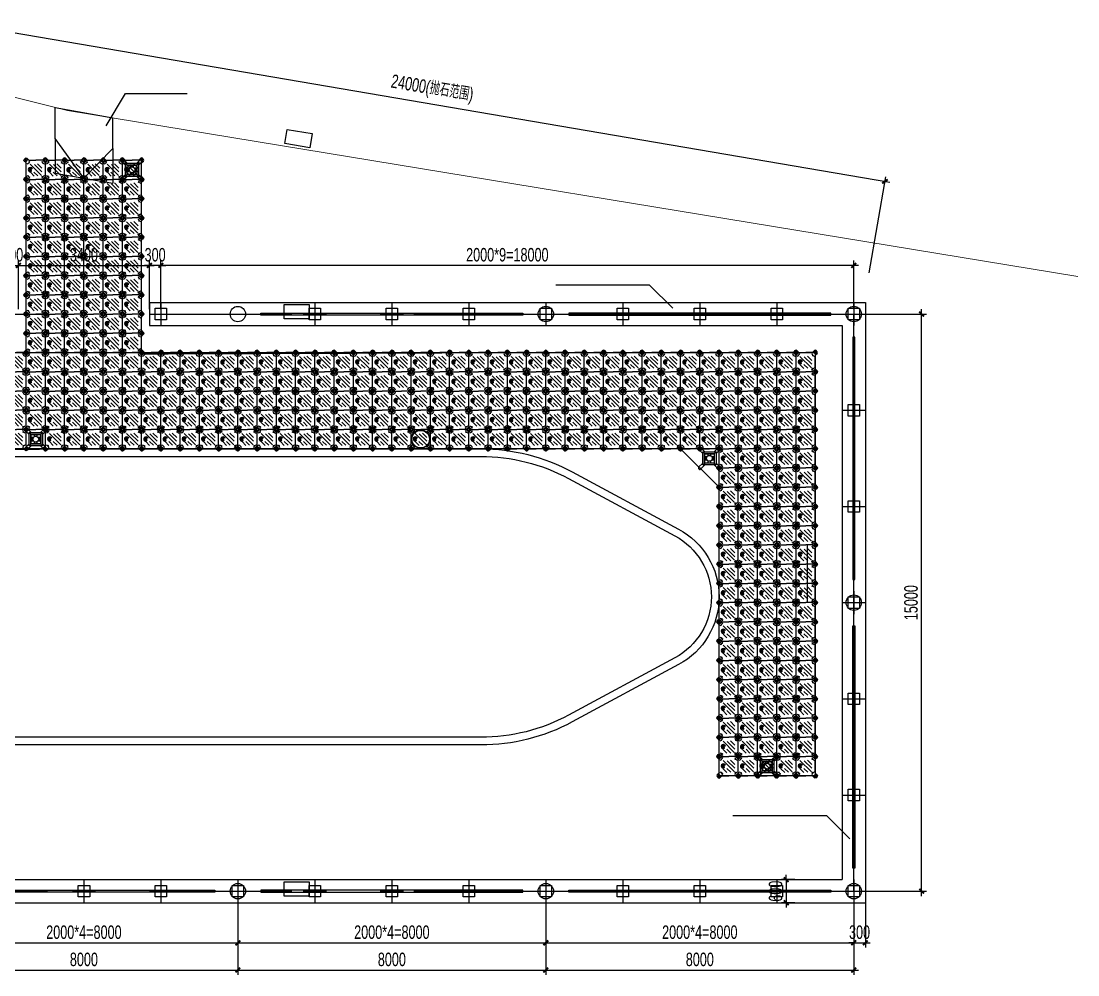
# Model space of a CAD drawing. Header units: millimetres. Extents: x -1491330 to -1355454, y 1413078 to 1531173.
# Drawn here: x -1382905 to -1355454, y 1447110 to 1471900 of the extents above; entities that cross this region are included whole.
import ezdxf

# ---------------------------------------------------------------- set-up
doc = ezdxf.new("R2010")
doc.units = ezdxf.units.MM
doc.header["$LTSCALE"] = 10
doc.linetypes.add('CENTER2', pattern=[28.575000000000003, 19.05, -3.175, 3.175, -3.175])
doc.linetypes.add('HIDDEN', pattern=[0.375, 0.25, -0.125])
doc.layers.get('0').update_dxf_attribs({"linetype": 'CONTINUOUS'})
doc.layers.get('DEFPOINTS').update_dxf_attribs({"linetype": 'CONTINUOUS'})
doc.layers.add('Ri_蓝线(河口线)', color=5, linetype='CONTINUOUS', lineweight=0)
for name, color, linetype in [('标注', 3, 'CONTINUOUS'), ('蓝色浮筒', 150, 'CONTINUOUS'), ('轮廓', 4, 'CONTINUOUS')]:
    doc.layers.add(name, color=color, linetype=linetype)
doc.styles.add('文字', font='rhutj-e.shx', dxfattribs={"width": 0.7, "bigfont": 'rhutj.shx'})
doc.dimstyles.new('100', dxfattribs={"dimscale": 100, "dimtxt": 3.5, "dimasz": 1.25, "dimexe": 1.25, "dimexo": 1.25, "dimgap": 1, "dimtad": 1, "dimdec": 0, "dimdsep": 46, "dimtxsty": '文字', "dimblk1": 'ARCHTICK', "dimblk2": 'ARCHTICK', "dimsah": 1, "dimcen": 1, "dimdle": 1.25, "dimadec": 0, "dimazin": 0, "dimtfac": 1, "dimtdec": 0, "dimtix": 1, "dimtmove": 2, "dimatfit": 3, "dimldrblk": 'ARCHTICK', "dimfxl": 0, "dimtolj": 1, "dimtzin": 0, "dimarcsym": 0})

# ---------------------------------------------------------------- blocks, each defined once
blk = doc.blocks.new('浮筒')
at = {"layer": '蓝色浮筒'}
for p, q in [((286.3020138394786, 112.3965146483388), (92.95370030251797, 305.7448281852994)), ((397.5494884243235, 104.3824520994676), (102.0146903123241, 399.9172502115252)), ((297.6142570796655, 307.5510954801575), (196.1871123386081, 408.9782402212732)), ((390.9146682249848, 315.4426620638114), (294.3448667406337, 412.0124635481625)), ((396.7329833030235, 301.9496738440939), (395.8986507838126, 302.8763886889792)), ((205.6302003763849, 91.87635038245935), (89.91947697568685, 207.5870737832156)), ((340.3555093522882, 219.3668885632069), (336.6454834608594, 222.106503803574)), ((405.7688726800261, 205.8740263645886), (404.8468373233918, 204.0718375513097)), ((441.2620290485211, 237.7666813225369), (441.1309903566726, 238.4769419304212))]:
    blk.add_line(p, q, dxfattribs=at)
for points in [[(0, 416.8629149992485, 0.1989123675406092), (-8.78679657750763, 438.0761184479925), (-49.49747474433389, 478.7867965644109, -0.4142135615266135), (-49.49747480568476, 521.2132033742964), (-21.21320372167975, 549.4974746830412, -0.4142135623730945), (21.21320314949844, 549.4974746830412), (61.92388156475499, 508.7867965031182, 0.1989123666285534), (83.13708493905142, 500), (250, 500)], [(500, 416.8629149992485, -0.1989123675406092), (508.7867965775076, 438.0761184479925), (549.4974747443339, 478.7867965644109, 0.4142135615266135), (549.4974748056848, 521.2132033742964), (521.2132037216797, 549.4974746830412, 0.4142135623730945), (478.7867968505016, 549.4974746830412), (438.076118435245, 508.7867965031182, -0.1989123666285534), (416.8629150609486, 500), (250, 500)], [(0, 83.13708500075154, -0.1989123675406092), (-8.78679657750763, 61.92388155200751), (-49.49747474433389, 21.21320343558909, 0.4142135615266135), (-49.49747480568476, -21.21320337429643), (-21.21320372167975, -49.49747468304122, 0.4142135623730945), (21.21320314949844, -49.49747468304122), (61.92388156475499, -8.78679650311824, -0.1989123666285534), (83.13708493905142, 0), (250, 0)], [(500, 83.13708500075154, 0.1989123675406092), (508.7867965775076, 61.92388155200751), (549.4974747443339, 21.21320343558909, -0.4142135615266135), (549.4974748056848, -21.21320337429643), (521.2132037216797, -49.49747468304122, -0.4142135623730945), (478.7867968505016, -49.49747468304122), (438.076118435245, -8.78679650311824, 0.1989123666285534), (416.8629150609486, 0), (250, 0)]]:
    blk.add_lwpolyline(points, format="xyb", dxfattribs=at)
for points in [[(0, 416.8629149992485), (0, 83.13708500075154)], [(500, 416.8629149992485), (500, 83.13708500075154)]]:
    blk.add_lwpolyline(points, dxfattribs=at)
for centre in [(67.3536719008116, 412.9850870334776), (75.91866276669316, 419.5662309137988), (83.17877890681848, 426.4280172841973), (88.42740866949316, 433.8866716382327), (414.0674016209086, 434.9834015698289), (422.8142654873664, 425.3701035823324), (433.0189386279089, 416.3394290897995), (78.1199255582178, 74.07751646294491), (418.1660728415009, 66.11332836176734), (432.5002303967485, 76.97104860335821)]:
    blk.add_circle(centre, 2, dxfattribs=at)
for centre, radius, start, end in [((-25, 500), 5, 84.26082952398879, 275.7391704760112), ((0, 500), 25, 101.478340955259, 168.521659044741), ((0, 500), 25, 191.478340955259, 258.521659044741), ((0, 525), 5, 354.2608295243223, 185.7391704756777), ((0, 475), 5, 174.2608295243223, 5.739170475677704), ((0, 500), 25, 11.47834095525898, 78.52165904474104), ((0, 500), 25, 281.478340955259, 348.521659044741), ((25, 500), 5, 264.2608295239887, 95.7391704760112), ((-28.25398547761142, 528.2539854776114), 133.4555350763912, 293.5181258687991, 336.481874134259), ((370.1100759321125, 275.5727998949587), 11.39630823082916, 349.975665203871, 313.6764435414199), ((398.8157895246986, 260.1977336457348), 19.20276704810529, 314.6135998616414, 140.6373309080253), ((388.3116147510009, 246.5974214326125), 56.78807331828726, 328.0788759268816, 82.32217539685973), ((386.0204859658843, 252.4794310375), 50.61682054949765, 292.9641210517768, 77.78157616229522), ((528.2539854776114, 528.2539854776114), 133.4555350763912, 203.518125865741, 246.481874131201), ((475, 500), 5.000000000000002, 84.26082952398879, 275.7391704760112), ((500, 500), 25.00000000000001, 101.478340955259, 168.521659044741), ((500, 500), 25.00000000000001, 191.478340955259, 258.521659044741), ((500, 525), 5.000000000000002, 354.2608295243223, 185.7391704756777), ((500, 475), 5.000000000000002, 174.2608295243223, 5.739170475677704), ((500, 500), 25.00000000000001, 11.47834095525898, 78.52165904474104), ((500, 500), 25.00000000000001, 281.478340955259, 348.521659044741), ((525, 500), 5.000000000000002, 264.2608295239887, 95.7391704760112), ((-25, 0), 5, 84.26082952398879, 275.7391704760112), ((0, 0), 25, 101.478340955259, 168.521659044741), ((0, 25), 5, 354.2608295243223, 185.7391704756777), ((0, 0), 25, 11.47834095525898, 78.52165904474104), ((25, 0), 5, 264.2608295239887, 95.7391704760112), ((-28.25398547761142, -28.25398547761142), 133.4555350763912, 23.51812586574103, 66.48187413120094), ((388.2464287861949, 249.4234648569254), 58.38556259601313, 207.896242012864, 325.7581571867134), ((386.3556910124607, 252.98796336347), 56.97713035504315, 216.162697557179, 344.5054198447865), ((376.363046760438, 231.6741556466441), 14.88282298771159, 65.08994397531623, 38.4929382881137), ((379.0160744169261, 266.2455303602037), 1.5, 343.014777841096, 133.67644354142), ((398.8157895246986, 260.1977336457348), 19.20276704810529, 163.014777841096, 221.3036343892543), ((382.8095079858322, 273.3279855377041), 1.5, 169.975665203871, 320.6373309080253), ((383.2634099348215, 246.5328863161267), 1.5, 245.0899439753162, 41.30363438925436), ((389.1856345381821, 241.8711224373546), 1.5, 62.27924787522498, 218.4929382881137), ((398.8157895246986, 260.1977336457348), 19.20276704810529, 242.279247875225, 292.3895442229447), ((388.4769678234588, 257.6712196109002), 56.04343301947858, 286.9832758024746, 339.971389887365), ((416.4512801576639, 233.5550020380761), 10.80111904945264, 142.4284319443229, 104.5747121389449), ((528.2539854776114, -28.25398547761142), 133.4555350763912, 113.5181258687991, 156.481874134259), ((406.7015076867538, 241.055633120588), 1.5, 322.4284319443229, 112.3895442229446), ((413.3557991407579, 245.4602751195198), 1.5, 134.6135998616413, 284.574712138945), ((475, 0), 5.000000000000002, 84.26082952398879, 275.7391704760112), ((500, 0), 25.00000000000001, 101.478340955259, 168.521659044741), ((500, 25), 5.000000000000002, 354.2608295243223, 185.7391704756777), ((500, 0), 25.00000000000001, 11.47834095525898, 78.52165904474104), ((525, 0), 5.000000000000002, 264.2608295239887, 95.7391704760112), ((0, 0), 25, 191.478340955259, 258.521659044741), ((0, -25), 5, 174.2608295243223, 5.739170475677704), ((0, 0), 25, 281.478340955259, 348.521659044741), ((500, 0), 25.00000000000001, 191.478340955259, 258.521659044741), ((500, -25), 5.000000000000002, 174.2608295243223, 5.739170475677704), ((500, 0), 25.00000000000001, 281.478340955259, 348.521659044741)]:
    blk.add_arc(centre, radius, start, end, dxfattribs=at)
blk = doc.blocks.new('sdfgewrgh')
for p, q in [((-31.01394032928511, 16.87180491843992), (-16.87180483417251, 31.01394044755671)), ((18.48353416601822, 31.01394038842136), (127.4974746830612, -78.00000000000091)), ((481.5164658591148, 31.01394032928511), (372.5025253169479, -78)), ((516.8718049184426, 31.01394032928602), (531.0139404475594, 16.87180483417478)), ((-31.01394032928329, -18.48353414088797), (78.00000000000182, -127.4974746830549)), ((77.99999999999818, -422.0000000000014), (78.00000000000546, -77.99999999999682)), ((78.00000000000546, -77.99999999999682), (422.0000000000036, -78.00000000000091)), ((78.00000000000546, -77.99999999999682), (128.0000000000055, -127.9999999999973)), ((122.9999999999964, -377.0000000000014), (123.0000000000036, -122.9999999999973)), ((123.0000000000036, -122.9999999999973), (377.0000000000036, -123.0000000000005)), ((127.9999999999964, -372.0000000000014), (128.0000000000055, -127.9999999999973)), ((128.0000000000055, -127.9999999999973), (372.0000000000055, -128.0000000000009)), ((422.0000000000055, -77.99999999999909), (372.0000000000073, -128.0000000000005)), ((372.0000000000055, -128.0000000000005), (372.0000000000036, -372.0000000000041)), ((377.0000000000055, -123), (377.0000000000055, -377.0000000000041)), ((531.0139403884241, -18.48353416601685), (422.0000000000018, -127.4974746830599)), ((422.0000000000055, -78.00000000000091), (422, -422.0000000000045)), ((-31.01394038841863, -481.5164658339836), (78.00000000000364, -372.5025253169406)), ((-16.87180491843719, -531.0139403292865), (-31.01394044755398, -516.8718048341752)), ((18.4835341408907, -531.0139403292856), (127.4974746830576, -422.0000000000005)), ((127.9999999999964, -372.0000000000014), (77.99999999999818, -422.0000000000009)), ((422.0000000000036, -422.0000000000041), (77.99999999999818, -422.0000000000009)), ((377.0000000000036, -377.0000000000041), (123.0000000000018, -377.0000000000009)), ((372.0000000000036, -372.0000000000045), (127.9999999999964, -372.0000000000014)), ((372.0000000000055, -372.0000000000041), (422, -422.0000000000041)), ((481.5164658339836, -531.0139403884232), (372.5025253169406, -422.0000000000009)), ((531.0139403292851, -481.5164658591139), (422, -372.502525316947)), ((531.0139403292869, -516.8718049184417), (516.8718048341761, -531.0139404475585))]:
    blk.add_line(p, q)
for points in [[(133, -290), (173, -290), (173, -210), (133, -210)], [(210.0000000000018, -132.9999999999991), (210.0000000000018, -172.9999999999991), (290.0000000000018, -172.9999999999991), (290.0000000000018, -132.9999999999991)], [(367.0000000000055, -210.0000000000009), (327.0000000000055, -210.0000000000005), (327.0000000000055, -290.0000000000005), (367.0000000000055, -290.0000000000009)], [(290.0000000000018, -367.0000000000027), (290.0000000000018, -327.0000000000027), (210.0000000000018, -327.0000000000027), (210.0000000000018, -367.0000000000027)]]:
    blk.add_lwpolyline(points, close=True)
for centre, radius in [((0, 9.095e-13), 8), ((500.0000000000055, -4.547e-13), 8), ((250, -250), 75), ((0, -500.0000000000005), 8), ((500.0000000000018, -500.0000000000027), 8)]:
    blk.add_circle(centre, radius)
for centre, start, end in [((-13.33627079962025, -0.8058646112231145), 134.9999999998894, 225.0000000001106), ((0.8058646363551816, 13.33627085875651), 45.00000000011054, 134.9999998082826), ((499.1941353887796, 13.33627079962207), 45, 135), ((513.3362708587592, -0.8058646363533626), 315, 44.99999980835625), ((-13.33627085875378, -499.1941353636471), 134.9999999998894, 224.9999998082641), ((0.805864611225843, -513.3362707996225), 225.0000000001106, 314.9999999998896), ((499.1941353636466, -513.3362708587583), 224.9999999999631, 314.9999998082826), ((513.3362707996239, -499.1941353887787), 315.0000000000368, 44.99999999996315)]:
    blk.add_arc(centre, 25, start, end)
blk = doc.blocks.new('_ARCHTICK')
at = {"color": 0, "linetype": 'ByBlock', "const_width": 0.4}
blk.add_lwpolyline([(-0.5, -0.5), (0.5, 0.5)], dxfattribs=at)
blk = doc.blocks.new('*D35')
at = {"layer": 'DEFPOINTS', "color": 0, "transparency": 16777216}
for p in [(-1385274.806512062, 1449284.882658846), (-1377274.806512036, 1449284.882658878), (-1377274.806512036, 1447234.980780988)]:
    blk.add_point(p, dxfattribs=at)
at = {"layer": '标注', "color": 0, "lineweight": -2, "transparency": 16777216}
for p, q in [((-1385274.806512062, 1449159.882658846), (-1385274.806512062, 1447109.980780988)), ((-1377274.806512036, 1449159.882658878), (-1377274.806512036, 1447109.980780988)), ((-1385399.806512062, 1447234.980780988), (-1377149.806512036, 1447234.980780988))]:
    blk.add_line(p, q, dxfattribs=at)
at = {"layer": '标注', "color": 0, "lineweight": -2, "transparency": 16777216, "xscale": 125, "yscale": 125, "zscale": 125, "rotation": 180}
blk.add_blockref('_ARCHTICK', (-1385274.806512062, 1447234.980780988), dxfattribs=at)
at = {"layer": '标注', "color": 0, "lineweight": -2, "transparency": 16777216, "xscale": 125, "yscale": 125, "zscale": 125}
blk.add_blockref('_ARCHTICK', (-1377274.806512036, 1447234.980780988), dxfattribs=at)
at = {"layer": '标注', "color": 0, "transparency": 16777216, "insert": (-1381274.806512049, 1447509.980780988), "char_height": 350, "attachment_point": 5, "style": '文字'}
blk.add_mtext('\\A1;8000', dxfattribs=at)
blk = doc.blocks.new('*D36')
at = {"layer": 'DEFPOINTS', "color": 0, "transparency": 16777216}
for p in [(-1377274.806512036, 1449284.882658878), (-1369274.80651204, 1449284.882658914), (-1369274.80651204, 1447234.980780988)]:
    blk.add_point(p, dxfattribs=at)
at = {"layer": '标注', "color": 0, "lineweight": -2, "transparency": 16777216}
for p, q in [((-1377274.806512036, 1449159.882658878), (-1377274.806512036, 1447109.980780988)), ((-1369274.80651204, 1449159.882658914), (-1369274.80651204, 1447109.980780988)), ((-1377399.806512036, 1447234.980780988), (-1369149.80651204, 1447234.980780988))]:
    blk.add_line(p, q, dxfattribs=at)
at = {"layer": '标注', "color": 0, "lineweight": -2, "transparency": 16777216, "xscale": 125, "yscale": 125, "zscale": 125, "rotation": 180}
blk.add_blockref('_ARCHTICK', (-1377274.806512036, 1447234.980780988), dxfattribs=at)
at = {"layer": '标注', "color": 0, "lineweight": -2, "transparency": 16777216, "xscale": 125, "yscale": 125, "zscale": 125}
blk.add_blockref('_ARCHTICK', (-1369274.80651204, 1447234.980780988), dxfattribs=at)
at = {"layer": '标注', "color": 0, "transparency": 16777216, "insert": (-1373274.806512038, 1447509.980780988), "char_height": 350, "attachment_point": 5, "style": '文字'}
blk.add_mtext('\\A1;8000', dxfattribs=at)
blk = doc.blocks.new('*D37')
at = {"layer": 'DEFPOINTS', "color": 0, "transparency": 16777216}
for p in [(-1369274.80651204, 1449284.882658914), (-1361274.806512059, 1449284.882658835), (-1361274.806512059, 1447234.980780988)]:
    blk.add_point(p, dxfattribs=at)
at = {"layer": '标注', "color": 0, "lineweight": -2, "transparency": 16777216}
for p, q in [((-1369274.80651204, 1449159.882658914), (-1369274.80651204, 1447109.980780988)), ((-1361274.806512059, 1449159.882658835), (-1361274.806512059, 1447109.980780988)), ((-1369399.80651204, 1447234.980780988), (-1361149.806512059, 1447234.980780988))]:
    blk.add_line(p, q, dxfattribs=at)
at = {"layer": '标注', "color": 0, "lineweight": -2, "transparency": 16777216, "xscale": 125, "yscale": 125, "zscale": 125, "rotation": 180}
blk.add_blockref('_ARCHTICK', (-1369274.80651204, 1447234.980780988), dxfattribs=at)
at = {"layer": '标注', "color": 0, "lineweight": -2, "transparency": 16777216, "xscale": 125, "yscale": 125, "zscale": 125}
blk.add_blockref('_ARCHTICK', (-1361274.806512059, 1447234.980780988), dxfattribs=at)
at = {"layer": '标注', "color": 0, "transparency": 16777216, "insert": (-1365274.806512049, 1447509.980780988), "char_height": 350, "attachment_point": 5, "style": '文字'}
blk.add_mtext('\\A1;8000', dxfattribs=at)
blk = doc.blocks.new('*D51')
at = {"layer": 'DEFPOINTS', "color": 0, "transparency": 16777216}
for p in [(-1361274.806512486, 1464284.882658549), (-1359512.2281868, 1464284.882658549), (-1361274.806512521, 1449284.882658725)]:
    blk.add_point(p, dxfattribs=at)
at = {"layer": '标注', "color": 0, "lineweight": -2, "transparency": 16777216}
for p, q in [((-1361149.806512486, 1464284.882658549), (-1359387.2281868, 1464284.882658549)), ((-1359512.2281868, 1449159.882658725), (-1359512.2281868, 1464409.882658549)), ((-1361149.806512521, 1449284.882658725), (-1359387.2281868, 1449284.882658725))]:
    blk.add_line(p, q, dxfattribs=at)
at = {"layer": '标注', "color": 0, "lineweight": -2, "transparency": 16777216, "xscale": 125, "yscale": 125, "zscale": 125}
for p, rotation in [((-1359512.2281868, 1464284.882658549), 90), ((-1359512.2281868, 1449284.882658725), 270)]:
    blk.add_blockref('_ARCHTICK', p, dxfattribs=dict(at, rotation=rotation))
at = {"layer": '标注', "color": 0, "transparency": 16777216, "insert": (-1359787.2281868, 1456784.882658637), "char_height": 350, "attachment_point": 5, "rotation": 90, "style": '文字'}
blk.add_mtext('\\A1;15000', dxfattribs=at)
blk = doc.blocks.new('*D39')
at = {"layer": 'DEFPOINTS', "color": 0, "transparency": 16777216}
for p in [(-1362680.956836441, 1449584.882658727), (-1363030.80246385, 1448984.882658731), (-1362680.956836442, 1448984.882658731)]:
    blk.add_point(p, dxfattribs=at)
at = {"layer": '标注', "color": 0, "lineweight": -2, "transparency": 16777216}
for p, q in [((-1362805.956836441, 1449584.882658727), (-1363155.80246385, 1449584.882658727)), ((-1363030.80246385, 1449584.882658727), (-1363030.80246385, 1449709.882658727)), ((-1363030.80246385, 1449584.882658727), (-1363030.80246385, 1448984.882658731)), ((-1362805.956836442, 1448984.882658731), (-1363155.80246385, 1448984.882658731)), ((-1363030.80246385, 1448984.882658731), (-1363030.80246385, 1448859.882658731))]:
    blk.add_line(p, q, dxfattribs=at)
at = {"layer": '标注', "color": 0, "lineweight": -2, "transparency": 16777216, "xscale": 125, "yscale": 125, "zscale": 125}
for p, rotation in [((-1363030.80246385, 1449584.882658727), 270), ((-1363030.80246385, 1448984.882658731), 90)]:
    blk.add_blockref('_ARCHTICK', p, dxfattribs=dict(at, rotation=rotation))
at = {"layer": '标注', "color": 0, "transparency": 16777216, "insert": (-1363305.80246385, 1449284.882658729), "char_height": 350, "attachment_point": 5, "rotation": 90, "style": '文字'}
blk.add_mtext('\\A1;600', dxfattribs=at)
blk = doc.blocks.new('*D41')
at = {"layer": 'DEFPOINTS', "color": 0, "transparency": 16777216}
for p in [(-1382974.806511994, 1465550.195307159), (-1383274.806511995, 1464284.88265864), (-1382974.806511994, 1464284.882658683)]:
    blk.add_point(p, dxfattribs=at)
at = {"layer": '标注', "color": 0, "lineweight": -2, "transparency": 16777216}
for p, q in [((-1383274.806511995, 1464409.88265864), (-1383274.806511995, 1465675.195307159)), ((-1382974.806511994, 1464409.882658683), (-1382974.806511994, 1465675.195307159)), ((-1383274.806511995, 1465550.195307159), (-1383399.806511995, 1465550.195307159)), ((-1383274.806511995, 1465550.195307159), (-1382974.806511994, 1465550.195307159)), ((-1382974.806511994, 1465550.195307159), (-1382849.806511994, 1465550.195307159))]:
    blk.add_line(p, q, dxfattribs=at)
at = {"layer": '标注', "color": 0, "lineweight": -2, "transparency": 16777216, "xscale": 125, "yscale": 125, "zscale": 125}
blk.add_blockref('_ARCHTICK', (-1383274.806511995, 1465550.195307159), dxfattribs=at)
at = {"layer": '标注', "color": 0, "lineweight": -2, "transparency": 16777216, "xscale": 125, "yscale": 125, "zscale": 125, "rotation": 180}
blk.add_blockref('_ARCHTICK', (-1382974.806511994, 1465550.195307159), dxfattribs=at)
at = {"layer": '标注', "color": 0, "transparency": 16777216, "insert": (-1383124.806511995, 1465825.195307159), "char_height": 350, "attachment_point": 5, "style": '文字'}
blk.add_mtext('\\A1;300', dxfattribs=at)
blk = doc.blocks.new('*D43')
at = {"layer": 'DEFPOINTS', "color": 0, "transparency": 16777216}
for p in [(-1384548.599343308, 1469277.313518046), (-1360464.970942239, 1467732.993291424), (-1360892.10050063, 1465233.973014669)]:
    blk.add_point(p, dxfattribs=at)
at = {"layer": '标注', "color": 0, "lineweight": -2, "transparency": 16777216}
for p, q in [((-1384527.539885875, 1469400.526744822), (-1384100.410327483, 1471899.547021577)), ((-1384244.683011692, 1471797.393252233), (-1360341.757715462, 1467711.933833991)), ((-1360871.041043198, 1465357.186241445), (-1360443.911484806, 1467856.2065182))]:
    blk.add_line(p, q, dxfattribs=at)
at = {"layer": '标注', "color": 0, "lineweight": -2, "transparency": 16777216, "xscale": 125, "yscale": 125, "zscale": 125}
for p, rotation in [((-1384121.469784916, 1471776.333794801), 170.300797504776), ((-1360464.970942239, 1467732.993291424), 350.300797504776)]:
    blk.add_blockref('_ARCHTICK', p, dxfattribs=dict(at, rotation=rotation))
at = {"layer": '标注', "color": 0, "transparency": 16777216, "insert": (-1372231.445955109, 1470116.089008323), "char_height": 350, "attachment_point": 5, "rotation": 350.300797504776, "style": '文字'}
blk.add_mtext('\\A1;24000(抛石范围)', dxfattribs=at)
blk = doc.blocks.new('A$C23307240')
at = {"layer": '轮廓', "color": 6, "linetype": 'CENTER2', "ltscale": 20}
for p, q in [((0, 300), (0, -300)), ((-300, 0), (300, 0))]:
    blk.add_line(p, q, dxfattribs=at)
at = {"layer": '轮廓', "color": 5, "linetype": 'HIDDEN', "ltscale": 200}
blk.add_lwpolyline([(-150, 150), (150, 150), (150, -150), (-150, -150)], close=True, dxfattribs=at)
blk = doc.blocks.new('*D53')
at = {"layer": 'DEFPOINTS', "color": 0, "transparency": 16777216}
for p in [(-1379574.806511996, 1465550.195307159), (-1382974.806511994, 1464284.882658623), (-1379574.806511996, 1464284.882658598)]:
    blk.add_point(p, dxfattribs=at)
at = {"layer": '标注', "color": 0, "lineweight": -2, "transparency": 16777216}
for p, q in [((-1382974.806511994, 1464409.882658623), (-1382974.806511994, 1465675.195307159)), ((-1379574.806511996, 1464409.882658598), (-1379574.806511996, 1465675.195307159)), ((-1383099.806511994, 1465550.195307159), (-1379449.806511996, 1465550.195307159))]:
    blk.add_line(p, q, dxfattribs=at)
at = {"layer": '标注', "color": 0, "lineweight": -2, "transparency": 16777216, "xscale": 125, "yscale": 125, "zscale": 125, "rotation": 180}
blk.add_blockref('_ARCHTICK', (-1382974.806511994, 1465550.195307159), dxfattribs=at)
at = {"layer": '标注', "color": 0, "lineweight": -2, "transparency": 16777216, "xscale": 125, "yscale": 125, "zscale": 125}
blk.add_blockref('_ARCHTICK', (-1379574.806511996, 1465550.195307159), dxfattribs=at)
at = {"layer": '标注', "color": 0, "transparency": 16777216, "insert": (-1381274.806511995, 1465825.195307159), "char_height": 350, "attachment_point": 5, "style": '文字'}
blk.add_mtext('\\A1;3400', dxfattribs=at)
blk = doc.blocks.new('*D44')
at = {"layer": 'DEFPOINTS', "color": 0, "transparency": 16777216}
for p in [(-1379274.806511994, 1465550.195307159), (-1379274.806511994, 1464284.882658646), (-1361274.806511923, 1464284.882658848)]:
    blk.add_point(p, dxfattribs=at)
at = {"layer": '标注', "color": 0, "lineweight": -2, "transparency": 16777216}
for p, q in [((-1379274.806511994, 1464409.882658646), (-1379274.806511994, 1465675.195307159)), ((-1361274.806511923, 1464409.882658848), (-1361274.806511923, 1465675.195307159)), ((-1361149.806511923, 1465550.195307159), (-1379399.806511994, 1465550.195307159))]:
    blk.add_line(p, q, dxfattribs=at)
at = {"layer": '标注', "color": 0, "lineweight": -2, "transparency": 16777216, "xscale": 125, "yscale": 125, "zscale": 125, "rotation": 180}
blk.add_blockref('_ARCHTICK', (-1379274.806511994, 1465550.195307159), dxfattribs=at)
at = {"layer": '标注', "color": 0, "lineweight": -2, "transparency": 16777216, "xscale": 125, "yscale": 125, "zscale": 125}
blk.add_blockref('_ARCHTICK', (-1361274.806511923, 1465550.195307159), dxfattribs=at)
at = {"layer": '标注', "color": 0, "transparency": 16777216, "insert": (-1370274.806511959, 1465825.195307159), "char_height": 350, "attachment_point": 5, "style": '文字'}
blk.add_mtext('\\A1;2000*9=18000', dxfattribs=at)
blk = doc.blocks.new('*D45')
at = {"layer": 'DEFPOINTS', "color": 0, "transparency": 16777216}
for p in [(-1379574.806511996, 1465550.195307159), (-1379574.806511996, 1464284.882658683), (-1379274.806511994, 1464284.88265864)]:
    blk.add_point(p, dxfattribs=at)
at = {"layer": '标注', "color": 0, "lineweight": -2, "transparency": 16777216}
for p, q in [((-1379574.806511996, 1464409.882658683), (-1379574.806511996, 1465675.195307159)), ((-1379274.806511994, 1464409.88265864), (-1379274.806511994, 1465675.195307159)), ((-1379574.806511996, 1465550.195307159), (-1379699.806511996, 1465550.195307159)), ((-1379274.806511994, 1465550.195307159), (-1379574.806511996, 1465550.195307159)), ((-1379274.806511994, 1465550.195307159), (-1379149.806511994, 1465550.195307159))]:
    blk.add_line(p, q, dxfattribs=at)
at = {"layer": '标注', "color": 0, "lineweight": -2, "transparency": 16777216, "xscale": 125, "yscale": 125, "zscale": 125}
blk.add_blockref('_ARCHTICK', (-1379574.806511996, 1465550.195307159), dxfattribs=at)
at = {"layer": '标注', "color": 0, "lineweight": -2, "transparency": 16777216, "xscale": 125, "yscale": 125, "zscale": 125, "rotation": 180}
blk.add_blockref('_ARCHTICK', (-1379274.806511994, 1465550.195307159), dxfattribs=at)
at = {"layer": '标注', "color": 0, "transparency": 16777216, "insert": (-1379424.806511995, 1465825.195307159), "char_height": 350, "attachment_point": 5, "style": '文字'}
blk.add_mtext('\\A1;300', dxfattribs=at)
blk = doc.blocks.new('*D47')
at = {"layer": 'DEFPOINTS', "color": 0, "transparency": 16777216}
for p in [(-1385274.806512047, 1449284.882658821), (-1377274.806512047, 1449284.88265881), (-1377274.806512047, 1447942.586666717)]:
    blk.add_point(p, dxfattribs=at)
at = {"layer": '标注', "color": 0, "lineweight": -2, "transparency": 16777216}
for p, q in [((-1385274.806512047, 1449159.882658821), (-1385274.806512047, 1447817.586666717)), ((-1377274.806512047, 1449159.88265881), (-1377274.806512047, 1447817.586666717)), ((-1385399.806512047, 1447942.586666717), (-1377149.806512047, 1447942.586666717))]:
    blk.add_line(p, q, dxfattribs=at)
at = {"layer": '标注', "color": 0, "lineweight": -2, "transparency": 16777216, "xscale": 125, "yscale": 125, "zscale": 125, "rotation": 180}
blk.add_blockref('_ARCHTICK', (-1385274.806512047, 1447942.586666717), dxfattribs=at)
at = {"layer": '标注', "color": 0, "lineweight": -2, "transparency": 16777216, "xscale": 125, "yscale": 125, "zscale": 125}
blk.add_blockref('_ARCHTICK', (-1377274.806512047, 1447942.586666717), dxfattribs=at)
at = {"layer": '标注', "color": 0, "transparency": 16777216, "insert": (-1381274.806512047, 1448217.586666717), "char_height": 350, "attachment_point": 5, "style": '文字'}
blk.add_mtext('\\A1;2000*4=8000', dxfattribs=at)
blk = doc.blocks.new('*D48')
at = {"layer": 'DEFPOINTS', "color": 0, "transparency": 16777216}
for p in [(-1377274.806512047, 1449284.882658815), (-1369274.806512047, 1449284.882658805), (-1369274.806512047, 1447942.586666711)]:
    blk.add_point(p, dxfattribs=at)
at = {"layer": '标注', "color": 0, "lineweight": -2, "transparency": 16777216}
for p, q in [((-1377274.806512047, 1449159.882658815), (-1377274.806512047, 1447817.586666711)), ((-1369274.806512047, 1449159.882658805), (-1369274.806512047, 1447817.586666711)), ((-1377399.806512047, 1447942.586666711), (-1369149.806512047, 1447942.586666711))]:
    blk.add_line(p, q, dxfattribs=at)
at = {"layer": '标注', "color": 0, "lineweight": -2, "transparency": 16777216, "xscale": 125, "yscale": 125, "zscale": 125, "rotation": 180}
blk.add_blockref('_ARCHTICK', (-1377274.806512047, 1447942.586666711), dxfattribs=at)
at = {"layer": '标注', "color": 0, "lineweight": -2, "transparency": 16777216, "xscale": 125, "yscale": 125, "zscale": 125}
blk.add_blockref('_ARCHTICK', (-1369274.806512047, 1447942.586666711), dxfattribs=at)
at = {"layer": '标注', "color": 0, "transparency": 16777216, "insert": (-1373274.806512047, 1448217.586666711), "char_height": 350, "attachment_point": 5, "style": '文字'}
blk.add_mtext('\\A1;2000*4=8000', dxfattribs=at)
blk = doc.blocks.new('*D49')
at = {"layer": 'DEFPOINTS', "color": 0, "transparency": 16777216}
for p in [(-1369274.806512047, 1449284.88265881), (-1361274.806512047, 1449284.8826588), (-1361274.806512047, 1447942.586666706)]:
    blk.add_point(p, dxfattribs=at)
at = {"layer": '标注', "color": 0, "lineweight": -2, "transparency": 16777216}
for p, q in [((-1369274.806512047, 1449159.88265881), (-1369274.806512047, 1447817.586666706)), ((-1361274.806512047, 1449159.8826588), (-1361274.806512047, 1447817.586666706)), ((-1369399.806512047, 1447942.586666706), (-1361149.806512047, 1447942.586666706))]:
    blk.add_line(p, q, dxfattribs=at)
at = {"layer": '标注', "color": 0, "lineweight": -2, "transparency": 16777216, "xscale": 125, "yscale": 125, "zscale": 125, "rotation": 180}
blk.add_blockref('_ARCHTICK', (-1369274.806512047, 1447942.586666706), dxfattribs=at)
at = {"layer": '标注', "color": 0, "lineweight": -2, "transparency": 16777216, "xscale": 125, "yscale": 125, "zscale": 125}
blk.add_blockref('_ARCHTICK', (-1361274.806512047, 1447942.586666706), dxfattribs=at)
at = {"layer": '标注', "color": 0, "transparency": 16777216, "insert": (-1365274.806512047, 1448217.586666706), "char_height": 350, "attachment_point": 5, "style": '文字'}
blk.add_mtext('\\A1;2000*4=8000', dxfattribs=at)
blk = doc.blocks.new('*D56')
at = {"layer": 'DEFPOINTS', "color": 0, "transparency": 16777216}
for p in [(-1361274.806512059, 1449284.882658832), (-1360974.806512036, 1449284.882658832), (-1360974.806512036, 1447942.586666706)]:
    blk.add_point(p, dxfattribs=at)
at = {"layer": '标注', "color": 0, "lineweight": -2, "transparency": 16777216}
for p, q in [((-1361274.806512059, 1449159.882658832), (-1361274.806512059, 1447817.586666706)), ((-1360974.806512036, 1449159.882658832), (-1360974.806512036, 1447817.586666706)), ((-1361274.806512059, 1447942.586666706), (-1361399.806512059, 1447942.586666706)), ((-1361274.806512059, 1447942.586666706), (-1360974.806512036, 1447942.586666706)), ((-1360974.806512036, 1447942.586666706), (-1360849.806512036, 1447942.586666706))]:
    blk.add_line(p, q, dxfattribs=at)
at = {"layer": '标注', "color": 0, "lineweight": -2, "transparency": 16777216, "xscale": 125, "yscale": 125, "zscale": 125}
blk.add_blockref('_ARCHTICK', (-1361274.806512059, 1447942.586666706), dxfattribs=at)
at = {"layer": '标注', "color": 0, "lineweight": -2, "transparency": 16777216, "xscale": 125, "yscale": 125, "zscale": 125, "rotation": 180}
blk.add_blockref('_ARCHTICK', (-1360974.806512036, 1447942.586666706), dxfattribs=at)
at = {"layer": '标注', "color": 0, "transparency": 16777216, "insert": (-1361124.806512048, 1448217.586666706), "char_height": 350, "attachment_point": 5, "style": '文字'}
blk.add_mtext('\\A1;300', dxfattribs=at)

msp = doc.modelspace()

# ---------------------------------------------------------------- linework, layer by layer
at = {"layer": 'Ri_蓝线(河口线)'}
msp.add_lwpolyline([(-1355453.712503931, 1465261.547409984), (-1381701.595260326, 1469575.505872383), (-1384580.974885901, 1470297.348564311), (-1386670.176966921, 1469764.924241), (-1398711.660569165, 1466815.548495306), (-1401736.09747649, 1466230.958338856), (-1402723.653978429, 1470299.844767192)], dxfattribs=at)
at = {"layer": '标注'}
for p, q in [((-1380692.816848406, 1469178.551969685), (-1380190.371554136, 1470021.220564833)), ((-1380190.371554136, 1470021.220564833), (-1378596.568436828, 1470021.220564833)), ((-1366579.49016401, 1465039.536985836), (-1369014.504564246, 1465039.536985836)), ((-1365976.732787753, 1464434.977898922), (-1366579.49016401, 1465039.536985836)), ((-1361978.838843127, 1451247.908135011), (-1364413.853243364, 1451247.908135011)), ((-1361376.08146687, 1450643.349048098), (-1361978.838843127, 1451247.908135011))]:
    msp.add_line(p, q, dxfattribs=at)
for points in [[(-1375991.222626555, 1469083.226500529), (-1375345.825307871, 1468977.152526854), (-1375406.242364353, 1468609.550513797), (-1376051.639683037, 1468715.624487473)], [(-1369874.806512069, 1464309.882658441), (-1369874.806512069, 1464259.882658441), (-1376674.80651199, 1464259.882658441), (-1376674.80651199, 1464309.882658441)], [(-1376076.476467707, 1464530.937996907), (-1375422.420363954, 1464530.937996907), (-1375422.420363954, 1464158.404158555), (-1376076.476467707, 1464158.404158555)], [(-1368674.806512011, 1464309.882658441), (-1368674.806512011, 1464259.882658441), (-1361874.80651209, 1464259.882658441), (-1361874.80651209, 1464309.882658441)], [(-1361299.806515343, 1457384.882658739), (-1361249.806515342, 1457384.882658739), (-1361249.806512752, 1463684.882659079), (-1361299.806512752, 1463684.882659098)], [(-1361299.806515343, 1456184.882658643), (-1361249.806515342, 1456184.882658643), (-1361249.806512752, 1449884.882658303), (-1361299.806512752, 1449884.882658285)], [(-1376076.476467747, 1449530.937997083), (-1375422.420363995, 1449530.937997083), (-1375422.420363995, 1449158.404158731), (-1376076.476467747, 1449158.404158731)], [(-1384674.806512076, 1449259.882658832), (-1384674.806512076, 1449309.882658832), (-1377874.806512156, 1449309.882658832), (-1377874.806512156, 1449259.882658832)], [(-1369874.806512069, 1449259.882658832), (-1369874.806512069, 1449309.882658832), (-1376674.80651199, 1449309.882658832), (-1376674.80651199, 1449259.882658832)], [(-1368674.806512011, 1449259.882658832), (-1368674.806512011, 1449309.882658832), (-1361874.80651209, 1449309.882658832), (-1361874.80651209, 1449259.882658832)]]:
    msp.add_lwpolyline(points, close=True, dxfattribs=at)
at = {"layer": '轮廓', "ltscale": 0.05}
for p, q in [((-1382024.806509327, 1469656.532936675), (-1380524.806526775, 1469382.095311895)), ((-1382024.806509328, 1468845.949863786), (-1382024.806509327, 1469656.532936675)), ((-1380524.806528364, 1468589.571660129), (-1380524.806526775, 1469382.095311895))]:
    msp.add_line(p, q, dxfattribs=at)
at = {"layer": '轮廓'}
for p, q in [((-1382024.806509328, 1468845.949863786), (-1382024.806509061, 1467945.950346064)), ((-1381274.806508919, 1467817.761242584), (-1382024.806509328, 1468845.949863786)), ((-1381274.806508919, 1467817.761242584), (-1380524.806508978, 1468589.571656816)), ((-1380524.806508978, 1468589.571656816), (-1380524.80650899, 1467689.571656458)), ((-1382024.806509061, 1467945.950346064), (-1380524.80650899, 1467689.571656458)), ((-1379574.806511996, 1464584.882658586), (-1360974.806512171, 1464584.882658523)), ((-1379574.806511996, 1464584.882658657), (-1379574.806511996, 1463984.882658657)), ((-1360974.806512124, 1464584.882658523), (-1360974.806512171, 1448984.882658694)), ((-1379574.806511996, 1463984.88265859), (-1361574.806512166, 1463984.882658534)), ((-1361574.806512126, 1463984.882658534), (-1361574.806512166, 1449584.882658758)), ((-1362474.806512517, 1456784.882648472), (-1362474.806512518, 1458284.882648453)), ((-1401574.80651204, 1449584.882658823), (-1361574.806512166, 1449584.882658758)), ((-1401574.80651204, 1448984.882658852), (-1360974.806512171, 1448984.882658694))]:
    msp.add_line(p, q, dxfattribs=at)
at = {"layer": '轮廓', "color": 6, "linetype": 'CENTER2', "ltscale": 100}
for p, q in [((-1401274.806512008, 1464284.882658656), (-1361274.806512485, 1464284.882658548)), ((-1361274.806512059, 1449284.882658835), (-1361274.806512019, 1464284.882658548)), ((-1401274.806512047, 1449284.882658832), (-1361274.806512521, 1449284.882658724))]:
    msp.add_line(p, q, dxfattribs=at)
at = {"layer": '轮廓', "color": 6}
msp.add_lwpolyline([(-1379774.806512263, 1463284.882658258, 9.999999999880878, 9.999999999880878, 0), (-1362274.806512543, 1463284.882658553, 9.999999999880878, 9.999999999880878, 0), (-1362274.8065125, 1452284.882658691, 9.999999999880878, 9.999999999880878, 0), (-1364774.806512473, 1452284.882658698, 9.999999999880878, 9.999999999880878, 0), (-1364774.806512502, 1459784.882649122, 9.999999999880878, 9.999999999880878, 0), (-1365774.806503107, 1460784.882658597, 9.999999999880878, 9.999999999880878, 0), (-1397274.806512119, 1460784.88265699, 9.999999999880878, 9.999999999880878, 0), (-1397274.806512124, 1463284.882657973, 9.999999999880878, 9.999999999880878, 0), (-1382774.806512227, 1463284.882658616, 9.999999999880878, 9.999999999880878, 0), (-1382774.806512213, 1468284.882658158, 9.999999999880878, 9.999999999880878, 0), (-1379774.806512249, 1468284.882658203, 9.999999999880878, 9.999999999880878, 0), (-1379774.806512263, 1463284.882658607, 0, 0, 0)], format="xyseb", dxfattribs=at)
at = {"layer": '轮廓'}
msp.add_lwpolyline([(-1364774.806512473, 1452284.882658698), (-1364774.806512505, 1460784.882658588), (-1397274.806512116, 1460784.882658682), (-1397274.806512121, 1463284.882658661), (-1362274.806512543, 1463284.882658553), (-1362274.8065125, 1452284.882658691)], close=True, dxfattribs=at)
for points in [[(-1365825.835474975, 1455174.356041489), (-1368591.541952197, 1453683.56611565, -0.1242280708625522), (-1370963.969545924, 1453084.88265873), (-1395974.806512116, 1453084.882658643, -0.4142135623736478), (-1396974.806512107, 1454084.882658632), (-1396974.806512121, 1459784.882658587, -0.4142135623735989), (-1395974.806512138, 1460784.882658566), (-1370963.969545944, 1460784.882658632, -0.1242280708625773), (-1368591.541952212, 1460186.199201726), (-1365825.835474989, 1458695.409275914, -0.5969969168380073)], [(-1365920.732578723, 1455350.408703204), (-1368686.439055944, 1453859.618777365, -0.1242280708627305), (-1370963.969545926, 1453284.882658724), (-1395974.806512114, 1453284.882658638, -0.4142135623732547), (-1396774.806512109, 1454084.882658626), (-1396774.806512123, 1459784.882658589, -0.4142135623731938), (-1395974.806512136, 1460584.882658565), (-1370963.969545942, 1460584.882658638, -0.1242280708624128), (-1368686.439055962, 1460010.146540003), (-1365920.732578736, 1458519.356614192, -0.596996916838612)]]:
    msp.add_lwpolyline(points, format="xyb", close=True, dxfattribs=at)
msp.add_lwpolyline([(-1364774.806512502, 1459784.882649122), (-1365774.806503107, 1460784.882658597)], dxfattribs=at)
for centre, radius in [((-1377274.806512289, 1464284.88265864), 199.9999999976176), ((-1369274.806512382, 1464284.882658635), 199.9999999976176), ((-1361274.806512251, 1464284.882658548), 199.9999999976176), ((-1372524.806506244, 1461034.882652153), 239.999999997141), ((-1372524.806506244, 1461034.882652153), 227.999999997284), ((-1361274.806512061, 1456784.882658691), 199.9999999976176), ((-1377274.806512036, 1449284.882658832), 199.9999999976176), ((-1369274.80651204, 1449284.882658832), 199.9999999976176), ((-1361274.806512059, 1449284.882658832), 199.9999999976176)]:
    msp.add_circle(centre, radius, dxfattribs=at)

# ---------------------------------------------------------------- block references
at = {"rotation": 89.9999999933299}
for p in [(-1380274.806510139, 1467784.882655673), (-1382774.806508807, 1460784.88265531), (-1365274.806503615, 1460284.882650396), (-1363774.806504758, 1452284.882648033)]:
    msp.add_blockref('sdfgewrgh', p, dxfattribs=at)
at = {"layer": '标注'}
for p in [(-1379274.806511996, 1464284.882658657), (-1375274.806511985, 1464284.882658657), (-1373274.806511985, 1464284.882658657), (-1371274.806511985, 1464284.882658646), (-1369274.806511985, 1464284.882658646), (-1367274.806511985, 1464284.882658657), (-1365274.806511985, 1464284.882658657), (-1363274.806511985, 1464284.882658657), (-1361274.806511985, 1464284.882658657), (-1361274.806512036, 1461784.882658832), (-1361274.806512036, 1459284.882658832), (-1361274.806512036, 1456784.882658832), (-1361274.806512036, 1454284.882658832), (-1361274.806512036, 1451784.882658832), (-1381274.806512047, 1449284.882658821), (-1379274.806512047, 1449284.882658832), (-1377274.806512047, 1449284.882658832), (-1375274.806512036, 1449284.882658832), (-1373274.806512036, 1449284.882658832), (-1371274.806512036, 1449284.882658821), (-1369274.806512036, 1449284.882658821), (-1367274.806512036, 1449284.882658832), (-1365274.806512036, 1449284.882658832), (-1363274.806512036, 1449284.882658832), (-1361274.806512036, 1449284.882658832)]:
    msp.add_blockref('A$C23307240', p, dxfattribs=at)
at = {"layer": '蓝色浮筒', "rotation": 180.0000000383531}
for p in [(-1382274.806509481, 1468284.882655504), (-1381774.806509328, 1468284.882655264), (-1381274.806509231, 1468284.882655265), (-1380774.806509074, 1468284.882655025), (-1380274.806508978, 1468284.882655026), (-1379774.806508825, 1468284.882654786), (-1382274.806509479, 1467784.882655408), (-1381774.806509326, 1467784.882655167), (-1381274.806509229, 1467784.882655169), (-1380774.806509073, 1467784.882654928), (-1380274.806508976, 1467784.88265493), (-1379774.806508823, 1467784.882654689), (-1382274.806509148, 1467284.882655311), (-1381774.806508996, 1467284.88265507), (-1381274.806508899, 1467284.882655072), (-1380774.806508742, 1467284.882654831), (-1380274.806508645, 1467284.882654833), (-1379774.806508492, 1467284.882654592), (-1382274.80650915, 1466784.882655215), (-1381774.806508997, 1466784.882654974), (-1381274.806508901, 1466784.882654976), (-1380774.806508744, 1466784.882654734), (-1380274.806508647, 1466784.882654736), (-1379774.806508494, 1466784.882654496), (-1382274.806509148, 1466284.882655118), (-1381774.806508996, 1466284.882654877), (-1381274.806508899, 1466284.882654879), (-1380774.806508742, 1466284.882654638), (-1380274.806508645, 1466284.882654639), (-1379774.806508492, 1466284.882654399), (-1382274.806509147, 1465784.882655021), (-1381774.806508994, 1465784.882654781), (-1381274.806508897, 1465784.882654782), (-1380774.80650874, 1465784.882654541), (-1380274.806508644, 1465784.882654543), (-1379774.806508491, 1465784.882654302), (-1382274.806508816, 1465284.882654924), (-1381774.806508663, 1465284.882654684), (-1381274.806508566, 1465284.882654685), (-1380774.80650841, 1465284.882654444), (-1380274.806508313, 1465284.882654446), (-1379774.80650816, 1465284.882654205), (-1382274.806508818, 1464784.882654828), (-1381774.806508665, 1464784.882654587), (-1381274.806508568, 1464784.882654589), (-1380774.806508412, 1464784.882654348), (-1380274.806508315, 1464784.88265435), (-1379774.806508162, 1464784.88265411), (-1382274.806508816, 1464284.882654731), (-1381774.806508663, 1464284.88265449), (-1381274.806508566, 1464284.882654492), (-1380774.80650841, 1464284.882654252), (-1380274.806508313, 1464284.882654253), (-1379774.80650816, 1464284.882654013), (-1382274.806508815, 1463784.882654634), (-1381774.806508661, 1463784.882654394), (-1381274.806508565, 1463784.882654395), (-1380774.806508408, 1463784.882654155), (-1380274.806508312, 1463784.882654157), (-1379774.806508158, 1463784.882653916), (-1382774.80650759, 1463284.882654536), (-1382274.806507493, 1463284.882654537), (-1381774.80650734, 1463284.882654297), (-1381274.806507243, 1463284.882654299), (-1380774.806507086, 1463284.882654058), (-1380274.80650699, 1463284.882654059), (-1379774.806506837, 1463284.882653819), (-1379274.80650674, 1463284.882653821), (-1378774.806506583, 1463284.88265358), (-1378274.806506487, 1463284.882653581), (-1377774.806506334, 1463284.882653341), (-1377274.806506237, 1463284.882653343), (-1376774.80650608, 1463284.882653102), (-1376274.806505984, 1463284.882653104), (-1375774.80650583, 1463284.882652863), (-1375274.806505734, 1463284.882652865), (-1374774.806505577, 1463284.882652624), (-1374274.80650548, 1463284.882652625), (-1373774.806505327, 1463284.882652385), (-1373274.80650523, 1463284.882652387), (-1372774.806505074, 1463284.882652146), (-1372274.806504977, 1463284.882652147), (-1371774.806504824, 1463284.882651907), (-1371274.806504727, 1463284.882651909), (-1370774.80650457, 1463284.882651668), (-1370274.806504474, 1463284.882651669), (-1369774.806504321, 1463284.882651429), (-1369274.806504224, 1463284.882651431), (-1368774.806504067, 1463284.88265119), (-1368274.806503971, 1463284.882651192), (-1367774.806503817, 1463284.882650951), (-1367274.806503721, 1463284.882650953), (-1366774.806503564, 1463284.882650712), (-1366274.806503467, 1463284.882650713), (-1365774.806503315, 1463284.882650473), (-1365274.806503218, 1463284.882650475), (-1364774.806503061, 1463284.882650234), (-1364274.806502964, 1463284.882650235), (-1363774.806502811, 1463284.882649995), (-1363274.806502714, 1463284.882649997), (-1362774.806502558, 1463284.882649756), (-1362274.806502461, 1463284.882649757), (-1382774.806507592, 1462784.88265444), (-1382274.806507495, 1462784.882654441), (-1381774.806507342, 1462784.882654201), (-1381274.806507245, 1462784.882654203), (-1380774.806507089, 1462784.882653961), (-1380274.806506992, 1462784.882653963), (-1379774.806506839, 1462784.882653723), (-1379274.806506742, 1462784.882653724), (-1378774.806506585, 1462784.882653484), (-1378274.806506488, 1462784.882653486), (-1377774.806506336, 1462784.882653245), (-1377274.806506239, 1462784.882653247), (-1376774.806506082, 1462784.882653005), (-1376274.806505986, 1462784.882653007), (-1375774.806505832, 1462784.882652767), (-1375274.806505735, 1462784.882652768), (-1374774.806505579, 1462784.882652528), (-1374274.806505482, 1462784.882652529), (-1373774.806505329, 1462784.882652289), (-1373274.806505232, 1462784.882652291), (-1372774.806505076, 1462784.882652049), (-1372274.806504979, 1462784.882652051), (-1371774.806504826, 1462784.882651811), (-1371274.806504729, 1462784.882651812), (-1370774.806504573, 1462784.882651572), (-1370274.806504476, 1462784.882651574), (-1369774.806504323, 1462784.882651333), (-1369274.806504226, 1462784.882651334), (-1368774.806504069, 1462784.882651093), (-1368274.806503973, 1462784.882651095), (-1367774.806503819, 1462784.882650855), (-1367274.806503723, 1462784.882650856), (-1366774.806503566, 1462784.882650615), (-1366274.806503469, 1462784.882650617), (-1365774.806503316, 1462784.882650377), (-1365274.80650322, 1462784.882650379), (-1364774.806503063, 1462784.882650137), (-1364274.806502966, 1462784.882650139), (-1363774.806502813, 1462784.882649899), (-1363274.806502717, 1462784.8826499), (-1362774.80650256, 1462784.88264966), (-1362274.806502463, 1462784.882649661), (-1382774.80650759, 1462284.882654343), (-1382274.806507493, 1462284.882654345), (-1381774.80650734, 1462284.882654104), (-1381274.806507244, 1462284.882654106), (-1380774.806507087, 1462284.882653865), (-1380274.80650699, 1462284.882653866), (-1379774.806506837, 1462284.882653626), (-1379274.80650674, 1462284.882653628), (-1378774.806506583, 1462284.882653387), (-1378274.806506487, 1462284.882653389), (-1377774.806506334, 1462284.882653148), (-1377274.806506237, 1462284.88265315), (-1376774.806506081, 1462284.882652909), (-1376274.806505984, 1462284.88265291), (-1375774.80650583, 1462284.88265267), (-1375274.806505734, 1462284.882652672), (-1374774.806505577, 1462284.882652431), (-1374274.806505481, 1462284.882652433), (-1373774.806505327, 1462284.882652192), (-1373274.806505231, 1462284.882652194), (-1372774.806505074, 1462284.882651953), (-1372274.806504977, 1462284.882651954), (-1371774.806504824, 1462284.882651714), (-1371274.806504727, 1462284.882651716), (-1370774.806504571, 1462284.882651475), (-1370274.806504474, 1462284.882651477), (-1369774.806504321, 1462284.882651236), (-1369274.806504224, 1462284.882651238), (-1368774.806504067, 1462284.882650997), (-1368274.806503971, 1462284.882650998), (-1367774.806503818, 1462284.882650758), (-1367274.806503721, 1462284.88265076), (-1366774.806503564, 1462284.882650519), (-1366274.806503468, 1462284.88265052), (-1365774.806503315, 1462284.88265028), (-1365274.806503218, 1462284.882650282), (-1364774.806503061, 1462284.882650041), (-1364274.806502964, 1462284.882650042), (-1363774.806502812, 1462284.882649802), (-1363274.806502715, 1462284.882649804), (-1362774.806502558, 1462284.882649563), (-1362274.806502461, 1462284.882649565), (-1382774.806507588, 1461784.882654246), (-1382274.806507492, 1461784.882654248), (-1381774.806507339, 1461784.882654008), (-1381274.806507242, 1461784.882654009), (-1380774.806507085, 1461784.882653768), (-1380274.806506989, 1461784.88265377), (-1379774.806506835, 1461784.882653529), (-1379274.806506739, 1461784.882653531), (-1378774.806506582, 1461784.88265329), (-1378274.806506485, 1461784.882653292), (-1377774.806506332, 1461784.882653052), (-1377274.806506235, 1461784.882653053), (-1376774.806506079, 1461784.882652812), (-1376274.806505982, 1461784.882652814), (-1375774.806505829, 1461784.882652573), (-1375274.806505732, 1461784.882652575), (-1374774.806505576, 1461784.882652334), (-1374274.806505479, 1461784.882652336), (-1373774.806505326, 1461784.882652095), (-1373274.806505229, 1461784.882652097), (-1372774.806505072, 1461784.882651856), (-1372274.806504976, 1461784.882651858), (-1371774.806504822, 1461784.882651617), (-1371274.806504726, 1461784.882651619), (-1370774.806504569, 1461784.882651378), (-1370274.806504472, 1461784.88265138), (-1369774.806504319, 1461784.88265114), (-1369274.806504223, 1461784.882651141), (-1368774.806504066, 1461784.8826509), (-1368274.806503969, 1461784.882650902), (-1367774.806503816, 1461784.882650661), (-1367274.806503719, 1461784.882650663), (-1366774.806503563, 1461784.882650422), (-1366274.806503466, 1461784.882650424), (-1365774.806503313, 1461784.882650183), (-1365274.806503216, 1461784.882650185), (-1364774.806503059, 1461784.882649944), (-1364274.806502962, 1461784.882649946), (-1363774.80650281, 1461784.882649705), (-1363274.806502713, 1461784.882649707), (-1362774.806502556, 1461784.882649466), (-1362274.80650246, 1461784.882649468), (-1382774.806507708, 1461284.882654092), (-1381774.806507458, 1461284.882653853), (-1381274.806507361, 1461284.882653855), (-1380774.806507205, 1461284.882653614), (-1380274.806507108, 1461284.882653616), (-1379774.806506955, 1461284.882653375), (-1379274.806506858, 1461284.882653377), (-1378774.806506702, 1461284.882653136), (-1378274.806506605, 1461284.882653138), (-1377774.806506452, 1461284.882652897), (-1377274.806506355, 1461284.882652899), (-1376774.806506198, 1461284.882652658), (-1376274.806506102, 1461284.882652659), (-1375774.806505948, 1461284.882652419), (-1375274.806505852, 1461284.882652421), (-1374774.806505695, 1461284.88265218), (-1374274.806505598, 1461284.882652182), (-1373774.806505445, 1461284.882651941), (-1373274.806505349, 1461284.882651943), (-1372774.806505192, 1461284.882651702), (-1372274.806505095, 1461284.882651703), (-1371774.806504942, 1461284.882651463), (-1371274.806504845, 1461284.882651465), (-1370774.806504689, 1461284.882651224), (-1370274.806504592, 1461284.882651226), (-1369774.806504439, 1461284.882650985), (-1369274.806504342, 1461284.882650987), (-1368774.806504185, 1461284.882650746), (-1368274.806504088, 1461284.882650747), (-1367774.806503936, 1461284.882650507), (-1367274.806503839, 1461284.882650509), (-1366774.806503682, 1461284.882650268), (-1366274.806503586, 1461284.88265027), (-1365774.806503432, 1461284.882650029), (-1365274.806503336, 1461284.882650031), (-1364774.806503179, 1461284.88264979), (-1364274.806503082, 1461284.882649791), (-1363774.806502929, 1461284.882649551), (-1363274.806502833, 1461284.882649553), (-1362774.806502676, 1461284.882649312), (-1362274.806502579, 1461284.882649313), (-1364274.806503561, 1460784.88264964), (-1363774.806503408, 1460784.8826494), (-1363274.806503311, 1460784.882649402), (-1362774.806503154, 1460784.88264916), (-1362274.806503058, 1460784.882649162), (-1364274.806503563, 1460284.882649544), (-1363774.80650341, 1460284.882649303), (-1363274.806503313, 1460284.882649305), (-1362774.806503156, 1460284.882649065), (-1362274.80650306, 1460284.882649066), (-1364274.806503561, 1459784.882649447), (-1363774.806503408, 1459784.882649207), (-1363274.806503311, 1459784.882649208), (-1362774.806503155, 1459784.882648968), (-1362274.806503058, 1459784.88264897), (-1364274.806503559, 1459284.88264935), (-1363774.806503406, 1459284.88264911), (-1363274.80650331, 1459284.882649112), (-1362774.806503153, 1459284.882648871), (-1362274.806503057, 1459284.882648873), (-1364274.806503679, 1458784.882649196), (-1363774.806503526, 1458784.882648956), (-1363274.806503429, 1458784.882648957), (-1362774.806503273, 1458784.882648717), (-1362274.806503176, 1458784.882648718), (-1364274.806504161, 1458284.882649045), (-1363774.806504008, 1458284.882648805), (-1363274.806503912, 1458284.882648807), (-1362774.806503755, 1458284.882648566), (-1362274.806503658, 1458284.882648567), (-1364274.806504163, 1457784.882648949), (-1363774.80650401, 1457784.882648709), (-1363274.806503913, 1457784.882648711), (-1362774.806503757, 1457784.882648469), (-1362274.80650366, 1457784.882648471), (-1364274.806504162, 1457284.882648853), (-1363774.806504008, 1457284.882648612), (-1363274.806503912, 1457284.882648614), (-1362774.806503755, 1457284.882648373), (-1362274.806503658, 1457284.882648374), (-1364274.80650416, 1456784.882648756), (-1363774.806504006, 1456784.882648516), (-1363274.80650391, 1456784.882648517), (-1362774.806503753, 1456784.882648276), (-1362274.806503657, 1456784.882648278), (-1364274.806504279, 1456284.882648602), (-1363774.806504126, 1456284.882648361), (-1363274.80650403, 1456284.882648363), (-1362774.806503873, 1456284.882648122), (-1362274.806503776, 1456284.882648124), (-1364274.806504758, 1455784.88264845), (-1363774.806504605, 1455784.88264821), (-1363274.806504508, 1455784.882648211), (-1362774.806504352, 1455784.882647971), (-1362274.806504255, 1455784.882647972), (-1364274.80650476, 1455284.882648354), (-1363774.806504607, 1455284.882648114), (-1363274.80650451, 1455284.882648116), (-1362774.806504353, 1455284.882647874), (-1362274.806504257, 1455284.882647876), (-1364274.806504758, 1454784.882648257), (-1363774.806504605, 1454784.882648017), (-1363274.806504508, 1454784.882648019), (-1362774.806504352, 1454784.882647777), (-1362274.806504255, 1454784.882647779), (-1364274.806504757, 1454284.882648161), (-1363774.806504603, 1454284.88264792), (-1363274.806504507, 1454284.882647922), (-1362774.80650435, 1454284.882647681), (-1362274.806504253, 1454284.882647682), (-1364274.806504876, 1453784.882648007), (-1363774.806504723, 1453784.882647766), (-1363274.806504626, 1453784.882647768), (-1362774.80650447, 1453784.882647527), (-1362274.806504373, 1453784.882647528), (-1364274.806504996, 1453284.882647911), (-1363774.806504842, 1453284.88264767), (-1363274.806504746, 1453284.882647672), (-1362774.806504589, 1453284.882647431), (-1362274.806504492, 1453284.882647433), (-1364274.806505115, 1452784.882647757), (-1363774.806504962, 1452784.882647516), (-1363274.806504865, 1452784.882647518), (-1362774.806504709, 1452784.882647277), (-1362274.806504612, 1452784.882647279)]:
    msp.add_blockref('浮筒', p, dxfattribs=at)

# ---------------------------------------------------------------- dimensions: what is measured, and where the dimension line sits
at = {"layer": '标注'}
dim = msp.add_aligned_dim(p1=(-1384548.599343307, 1469277.313518046), p2=(-1360892.10050063, 1465233.973014669), distance=2535.2597506534084, text='<>(抛石范围)', dimstyle='100', dxfattribs=at)
dim.commit()
dim.dimension.update_dxf_attribs({"geometry": '*D43', "text_midpoint": (-1372231.445955109, 1470116.089008323)})
for base, p1, p2, picture, middle in [((-1382974.806511994, 1465550.195307159), (-1383274.806511995, 1464284.88265864), (-1382974.806511994, 1464284.882658683), '*D41', (-1383124.806511995, 1465825.195307159)), ((-1379574.806511996, 1465550.195307159), (-1382974.806511994, 1464284.882658623), (-1379574.806511996, 1464284.882658598), '*D53', (-1381274.806511995, 1465825.195307159)), ((-1377274.806512036, 1447234.980780988), (-1385274.806512062, 1449284.882658846), (-1377274.806512036, 1449284.882658878), '*D35', (-1381274.806512049, 1447509.980780988)), ((-1369274.80651204, 1447234.980780988), (-1377274.806512036, 1449284.882658878), (-1369274.80651204, 1449284.882658914), '*D36', (-1373274.806512038, 1447509.980780988)), ((-1361274.806512059, 1447234.980780988), (-1369274.80651204, 1449284.882658914), (-1361274.806512059, 1449284.882658835), '*D37', (-1365274.806512049, 1447509.980780988)), ((-1360974.806512036, 1447942.586666706), (-1361274.806512059, 1449284.882658832), (-1360974.806512036, 1449284.882658832), '*D56', (-1361124.806512048, 1448217.586666706))]:
    dim = msp.add_linear_dim(base=base, p1=p1, p2=p2, dimstyle='100', dxfattribs=at)
    dim.commit()
    dim.dimension.update_dxf_attribs({"geometry": picture, "text_midpoint": middle})
for base, p1, p2, angle, picture, middle in [((-1379574.806511996, 1465550.195307159), (-1379274.806511994, 1464284.88265864), (-1379574.806511996, 1464284.882658683), 180, '*D45', (-1379424.806511995, 1465825.195307159)), ((-1359512.2281868, 1464284.882658549), (-1361274.806512521, 1449284.882658724), (-1361274.806512485, 1464284.882658548), 90, '*D51', (-1359787.2281868, 1456784.882658637)), ((-1363030.80246385, 1448984.882658731), (-1362680.95683644, 1449584.882658727), (-1362680.956836442, 1448984.882658731), 90, '*D39', (-1363305.80246385, 1449284.882658729))]:
    dim = msp.add_linear_dim(base=base, p1=p1, p2=p2, angle=angle, dimstyle='100', dxfattribs=at)
    dim.commit()
    dim.dimension.update_dxf_attribs({"geometry": picture, "text_midpoint": middle})
dim = msp.add_linear_dim(base=(-1379274.806511994, 1465550.195307159), p1=(-1361274.806511923, 1464284.882658848), p2=(-1379274.806511994, 1464284.882658646), angle=180, text='2000*9=<>', dimstyle='100', dxfattribs=at)
dim.commit()
dim.dimension.update_dxf_attribs({"geometry": '*D44', "text_midpoint": (-1370274.806511959, 1465825.195307159)})
for base, p1, p2, picture, middle in [((-1377274.806512047, 1447942.586666717), (-1385274.806512047, 1449284.882658821), (-1377274.806512047, 1449284.88265881), '*D47', (-1381274.806512047, 1448217.586666717)), ((-1369274.806512047, 1447942.586666711), (-1377274.806512047, 1449284.882658815), (-1369274.806512047, 1449284.882658805), '*D48', (-1373274.806512047, 1448217.586666711)), ((-1361274.806512047, 1447942.586666706), (-1369274.806512047, 1449284.88265881), (-1361274.806512047, 1449284.8826588), '*D49', (-1365274.806512047, 1448217.586666706))]:
    dim = msp.add_linear_dim(base=base, p1=p1, p2=p2, text='2000*4=<>', dimstyle='100', dxfattribs=at)
    dim.commit()
    dim.dimension.update_dxf_attribs({"geometry": picture, "text_midpoint": middle})

doc.saveas('drawing.dxf')
